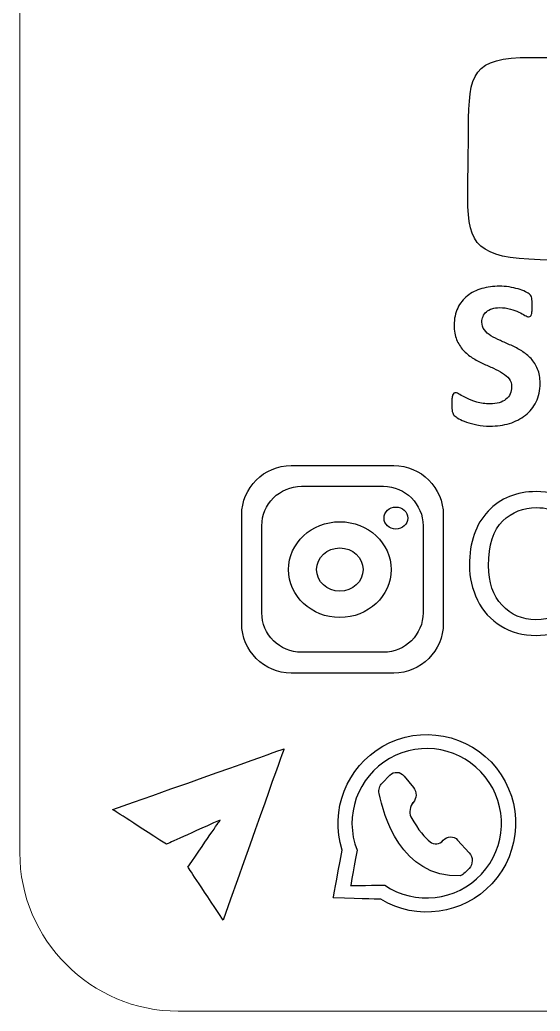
# Model space of a CAD drawing. Header units: millimetres. Extents: x -20 to 20, y -20 to 20.
# Drawn here: x -20 to -9.9, y -20 to -0.76 of the extents above; entities that cross this region are included whole.
import ezdxf

# ---------------------------------------------------------------- set-up
doc = ezdxf.new("R2010")
doc.units = ezdxf.units.MM
doc.header["$MEASUREMENT"] = 0
doc.layers.add('Layer 1', color=7, linetype='Continuous')

msp = doc.modelspace()

# ---------------------------------------------------------------- linework, layer by layer
at = {"layer": 'Layer 1', "color": 250, "lineweight": 9}
msp.add_open_spline([(16.9251, 19.9999), (16.9251, 19.9999), (-16.9251, 19.9999), (-16.9251, 19.9999), (-18.6163, 19.9999), (-20, 18.6162), (-20, 16.925), (-20, 16.925), (-20, -16.9251), (-20, -16.9251), (-20, -18.6163), (-18.6163, -20), (-16.9251, -20), (-16.9251, -20), (16.9251, -20), (16.9251, -20), (18.6163, -20), (20, -18.6163), (20, -16.9251), (20, -16.9251), (20, 16.925), (20, 16.925), (20, 18.6162), (18.6163, 19.9999), (16.9251, 19.9999)], degree=3, knots=[0, 0, 0, 0, 0.125, 0.125, 0.125, 0.25, 0.25, 0.25, 0.375, 0.375, 0.375, 0.5, 0.5, 0.5, 0.625, 0.625, 0.625, 0.75, 0.75, 0.75, 0.875, 0.875, 0.875, 1, 1, 1, 1], dxfattribs=at)
at = {"layer": 'Layer 1', "color": 240}
for points, knots in [([(-11.2888, -2.8583), (-11.2888, -5.8946), (-11.8629, -5.3856), (-6.2389, -5.3961), (-5.2343, -5.3979), (-5.1479, -4.9587), (-5.1474, -4.2102), (-5.1464, -2.5605), (-4.8827, -1.4856), (-6.136, -1.4856), (-6.136, -1.4856), (-10.0879, -1.4856), (-10.0879, -1.4856), (-11.2094, -1.4856), (-11.2888, -1.785), (-11.2888, -2.8583)], [0, 0, 0, 0, 0.2, 0.2, 0.2, 0.4, 0.4, 0.4, 0.6, 0.6, 0.6, 0.8, 0.8, 0.8, 1, 1, 1, 1]), ([(-9.9002, -7.8092), (-9.9002, -7.9477), (-9.9258, -8.0681), (-9.977, -8.1726), (-10.029, -8.2764), (-10.0982, -8.363), (-10.1861, -8.4328), (-10.2747, -8.5021), (-10.3771, -8.5547), (-10.4948, -8.5899), (-10.6124, -8.6253), (-10.7384, -8.6426), (-10.8727, -8.6426), (-10.9633, -8.6426), (-11.0471, -8.635), (-11.1253, -8.6197), (-11.2028, -8.6045), (-11.2713, -8.5865), (-11.3308, -8.5651), (-11.3903, -8.5443), (-11.4402, -8.5221), (-11.4803, -8.4986), (-11.5205, -8.4751), (-11.5488, -8.4543), (-11.5668, -8.437), (-11.5842, -8.419), (-11.5966, -8.3934), (-11.6042, -8.3602), (-11.6119, -8.327), (-11.6153, -8.2799), (-11.6153, -8.2176), (-11.6153, -8.1754), (-11.6139, -8.1408), (-11.6111, -8.1124), (-11.6084, -8.084), (-11.6042, -8.0612), (-11.598, -8.0432), (-11.5918, -8.0259), (-11.5835, -8.0134), (-11.5738, -8.0058), (-11.5634, -7.9982), (-11.5516, -7.9948), (-11.5378, -7.9948), (-11.5191, -7.9948), (-11.4921, -8.0058), (-11.4575, -8.0287), (-11.4229, -8.0508), (-11.3786, -8.0757), (-11.3246, -8.1027), (-11.2706, -8.1297), (-11.2055, -8.1546), (-11.1301, -8.1768), (-11.0554, -8.1996), (-10.9682, -8.2107), (-10.8692, -8.2107), (-10.8041, -8.2107), (-10.746, -8.2031), (-10.6948, -8.1879), (-10.6428, -8.172), (-10.5993, -8.1505), (-10.5633, -8.1221), (-10.5273, -8.0937), (-10.5003, -8.0591), (-10.4809, -8.0176), (-10.4622, -7.976), (-10.4525, -7.9297), (-10.4525, -7.8784), (-10.4525, -7.8189), (-10.4685, -7.7677), (-10.501, -7.7255), (-10.5335, -7.6826), (-10.5757, -7.6453), (-10.6284, -7.612), (-10.6802, -7.5788), (-10.7398, -7.5477), (-10.8062, -7.5186), (-10.872, -7.4895), (-10.9405, -7.459), (-11.0111, -7.4266), (-11.0817, -7.394), (-11.1502, -7.3573), (-11.2159, -7.3158), (-11.2824, -7.275), (-11.3419, -7.2258), (-11.3938, -7.1684), (-11.4464, -7.1109), (-11.4887, -7.0431), (-11.5212, -6.9642), (-11.5537, -6.886), (-11.5696, -6.7919), (-11.5696, -6.6825), (-11.5696, -6.5572), (-11.5461, -6.4465), (-11.4997, -6.351), (-11.4533, -6.2562), (-11.3903, -6.1772), (-11.3115, -6.1143), (-11.2319, -6.0513), (-11.1391, -6.0042), (-11.0319, -5.9731), (-10.9246, -5.942), (-10.8104, -5.9267), (-10.69, -5.9267), (-10.6284, -5.9267), (-10.5661, -5.9316), (-10.5037, -5.9413), (-10.4415, -5.9502), (-10.3833, -5.9634), (-10.3293, -5.9793), (-10.2753, -5.9959), (-10.2276, -6.0139), (-10.1854, -6.034), (-10.1438, -6.0548), (-10.1162, -6.0714), (-10.1023, -6.0852), (-10.0892, -6.0984), (-10.0802, -6.1101), (-10.0754, -6.1191), (-10.0705, -6.1288), (-10.0663, -6.1412), (-10.0629, -6.1572), (-10.0594, -6.1724), (-10.0574, -6.1918), (-10.056, -6.216), (-10.0546, -6.2396), (-10.0539, -6.2686), (-10.0539, -6.3039), (-10.0539, -6.3427), (-10.0546, -6.3759), (-10.0566, -6.4029), (-10.0587, -6.4299), (-10.0622, -6.452), (-10.067, -6.47), (-10.0719, -6.4873), (-10.0788, -6.5005), (-10.0871, -6.5081), (-10.0961, -6.5164), (-10.1079, -6.5205), (-10.1231, -6.5205), (-10.1376, -6.5205), (-10.1612, -6.5108), (-10.1937, -6.4922), (-10.2262, -6.4735), (-10.2664, -6.4527), (-10.3134, -6.4299), (-10.3612, -6.4077), (-10.4159, -6.3876), (-10.4781, -6.3696), (-10.5405, -6.351), (-10.6083, -6.342), (-10.683, -6.342), (-10.7412, -6.342), (-10.7917, -6.3489), (-10.8353, -6.3634), (-10.8782, -6.3773), (-10.9142, -6.3973), (-10.9432, -6.4223), (-10.9723, -6.4472), (-10.9944, -6.4769), (-11.0083, -6.5123), (-11.0228, -6.5476), (-11.0298, -6.5849), (-11.0298, -6.6237), (-11.0298, -6.6818), (-11.0139, -6.7323), (-10.982, -6.7746), (-10.9502, -6.8175), (-10.9072, -6.8555), (-10.854, -6.8887), (-10.8007, -6.9213), (-10.7398, -6.9524), (-10.672, -6.9815), (-10.6048, -7.0106), (-10.5356, -7.0417), (-10.465, -7.0735), (-10.3944, -7.1061), (-10.3252, -7.1427), (-10.2581, -7.1843), (-10.1902, -7.2258), (-10.13, -7.275), (-10.0767, -7.3324), (-10.0241, -7.3898), (-9.9812, -7.457), (-9.9487, -7.5352), (-9.9162, -7.6127), (-9.9002, -7.7041), (-9.9002, -7.8092)], [0, 0, 0, 0, 0.016129, 0.016129, 0.016129, 0.0322581, 0.0322581, 0.0322581, 0.0483871, 0.0483871, 0.0483871, 0.0645161, 0.0645161, 0.0645161, 0.0806452, 0.0806452, 0.0806452, 0.0967742, 0.0967742, 0.0967742, 0.1129032, 0.1129032, 0.1129032, 0.1290323, 0.1290323, 0.1290323, 0.1451613, 0.1451613, 0.1451613, 0.1612903, 0.1612903, 0.1612903, 0.1774194, 0.1774194, 0.1774194, 0.1935484, 0.1935484, 0.1935484, 0.2096774, 0.2096774, 0.2096774, 0.2258065, 0.2258065, 0.2258065, 0.2419355, 0.2419355, 0.2419355, 0.2580645, 0.2580645, 0.2580645, 0.2741935, 0.2741935, 0.2741935, 0.2903226, 0.2903226, 0.2903226, 0.3064516, 0.3064516, 0.3064516, 0.3225806, 0.3225806, 0.3225806, 0.3387097, 0.3387097, 0.3387097, 0.3548387, 0.3548387, 0.3548387, 0.3709677, 0.3709677, 0.3709677, 0.3870968, 0.3870968, 0.3870968, 0.4032258, 0.4032258, 0.4032258, 0.4193548, 0.4193548, 0.4193548, 0.4354839, 0.4354839, 0.4354839, 0.4516129, 0.4516129, 0.4516129, 0.4677419, 0.4677419, 0.4677419, 0.483871, 0.483871, 0.483871, 0.5, 0.5, 0.5, 0.516129, 0.516129, 0.516129, 0.5322581, 0.5322581, 0.5322581, 0.5483871, 0.5483871, 0.5483871, 0.5645161, 0.5645161, 0.5645161, 0.5806452, 0.5806452, 0.5806452, 0.5967742, 0.5967742, 0.5967742, 0.6129032, 0.6129032, 0.6129032, 0.6290323, 0.6290323, 0.6290323, 0.6451613, 0.6451613, 0.6451613, 0.6612903, 0.6612903, 0.6612903, 0.6774194, 0.6774194, 0.6774194, 0.6935484, 0.6935484, 0.6935484, 0.7096774, 0.7096774, 0.7096774, 0.7258065, 0.7258065, 0.7258065, 0.7419355, 0.7419355, 0.7419355, 0.7580645, 0.7580645, 0.7580645, 0.7741935, 0.7741935, 0.7741935, 0.7903226, 0.7903226, 0.7903226, 0.8064516, 0.8064516, 0.8064516, 0.8225806, 0.8225806, 0.8225806, 0.8387097, 0.8387097, 0.8387097, 0.8548387, 0.8548387, 0.8548387, 0.8709677, 0.8709677, 0.8709677, 0.8870968, 0.8870968, 0.8870968, 0.9032258, 0.9032258, 0.9032258, 0.9193548, 0.9193548, 0.9193548, 0.9354839, 0.9354839, 0.9354839, 0.9516129, 0.9516129, 0.9516129, 0.9677419, 0.9677419, 0.9677419, 0.983871, 0.983871, 0.983871, 1, 1, 1, 1]), ([(-12.7418, -9.4064), (-12.7418, -9.4064), (-14.731, -9.4064), (-14.731, -9.4064), (-15.2602, -9.4064), (-15.6931, -9.8392), (-15.6931, -10.3684), (-15.6931, -10.3684), (-15.6931, -12.4746), (-15.6931, -12.4746), (-15.6931, -13.0038), (-15.2602, -13.4368), (-14.731, -13.4368), (-14.731, -13.4368), (-12.7418, -13.4368), (-12.7418, -13.4368), (-12.2126, -13.4368), (-11.7797, -13.0038), (-11.7797, -12.4746), (-11.7797, -12.4746), (-11.7797, -10.3684), (-11.7797, -10.3684), (-11.7797, -9.8392), (-12.2126, -9.4064), (-12.7418, -9.4064)], [0, 0, 0, 0, 0.125, 0.125, 0.125, 0.25, 0.25, 0.25, 0.375, 0.375, 0.375, 0.5, 0.5, 0.5, 0.625, 0.625, 0.625, 0.75, 0.75, 0.75, 0.875, 0.875, 0.875, 1, 1, 1, 1]), ([(-12.9407, -9.8094), (-12.9407, -9.8094), (-14.5321, -9.8094), (-14.5321, -9.8094), (-14.9554, -9.8094), (-15.3018, -10.1557), (-15.3018, -10.5791), (-15.3018, -10.5791), (-15.3018, -12.264), (-15.3018, -12.264), (-15.3018, -12.6874), (-14.9554, -13.0337), (-14.5321, -13.0337), (-14.5321, -13.0337), (-12.9407, -13.0337), (-12.9407, -13.0337), (-12.5174, -13.0337), (-12.1711, -12.6874), (-12.1711, -12.264), (-12.1711, -12.264), (-12.1711, -10.5791), (-12.1711, -10.5791), (-12.1711, -10.1557), (-12.5174, -9.8094), (-12.9407, -9.8094)], [0, 0, 0, 0, 0.125, 0.125, 0.125, 0.25, 0.25, 0.25, 0.375, 0.375, 0.375, 0.5, 0.5, 0.5, 0.625, 0.625, 0.625, 0.75, 0.75, 0.75, 0.875, 0.875, 0.875, 1, 1, 1, 1]), ([(-11.271, -11.344), (-11.271, -10.8989), (-11.1503, -10.548), (-10.9089, -10.2953), (-10.6675, -10.0388), (-10.3581, -9.9143), (-9.9771, -9.9143), (-9.7282, -9.9143), (-9.5018, -9.9747), (-9.3019, -10.0916), (-9.102, -10.2123), (-8.9511, -10.3783), (-8.8455, -10.5895), (-8.7399, -10.8046), (-8.687, -11.046), (-8.687, -11.3138), (-8.687, -11.5892), (-8.7436, -11.8344), (-8.853, -12.0494), (-8.9624, -12.2644), (-9.1208, -12.4266), (-9.3208, -12.5398), (-9.5245, -12.6492), (-9.7433, -12.7058), (-9.9771, -12.7058), (-10.2337, -12.7058), (-10.46, -12.6454), (-10.6599, -12.5209), (-10.8599, -12.4002), (-11.0145, -12.2305), (-11.1164, -12.0192), (-11.2182, -11.808), (-11.271, -11.5816), (-11.271, -11.344)], [0, 0, 0, 0, 0.0909091, 0.0909091, 0.0909091, 0.1818182, 0.1818182, 0.1818182, 0.2727273, 0.2727273, 0.2727273, 0.3636364, 0.3636364, 0.3636364, 0.4545455, 0.4545455, 0.4545455, 0.5454545, 0.5454545, 0.5454545, 0.6363636, 0.6363636, 0.6363636, 0.7272727, 0.7272727, 0.7272727, 0.8181818, 0.8181818, 0.8181818, 0.9090909, 0.9090909, 0.9090909, 1, 1, 1, 1]), ([(-12.6999, -10.2134), (-12.8269, -10.2134), (-12.9298, -10.3097), (-12.9298, -10.4284), (-12.9298, -10.547), (-12.8269, -10.6433), (-12.6999, -10.6433), (-12.5729, -10.6433), (-12.4699, -10.547), (-12.4699, -10.4284), (-12.4699, -10.3097), (-12.5729, -10.2134), (-12.6999, -10.2134)], [0, 0, 0, 0, 0.25, 0.25, 0.25, 0.5, 0.5, 0.5, 0.75, 0.75, 0.75, 1, 1, 1, 1]), ([(-10.9014, -11.3515), (-10.9014, -11.6759), (-10.8146, -11.9325), (-10.6373, -12.1211), (-10.4638, -12.3059), (-10.245, -12.4002), (-9.9809, -12.4002), (-9.7131, -12.4002), (-9.4905, -12.3059), (-9.317, -12.1173), (-9.1435, -11.9287), (-9.0567, -11.6609), (-9.0567, -11.3138), (-9.0567, -11.095), (-9.0944, -10.9026), (-9.1661, -10.7404), (-9.2416, -10.5744), (-9.351, -10.45), (-9.4943, -10.3594), (-9.6376, -10.2689), (-9.7961, -10.2236), (-9.9734, -10.2236), (-10.2261, -10.2236), (-10.4449, -10.3104), (-10.626, -10.4839), (-10.8108, -10.6574), (-10.9014, -10.9479), (-10.9014, -11.3515)], [0, 0, 0, 0, 0.1111111, 0.1111111, 0.1111111, 0.2222222, 0.2222222, 0.2222222, 0.3333333, 0.3333333, 0.3333333, 0.4444444, 0.4444444, 0.4444444, 0.5555556, 0.5555556, 0.5555556, 0.6666667, 0.6666667, 0.6666667, 0.7777778, 0.7777778, 0.7777778, 0.8888889, 0.8888889, 0.8888889, 1, 1, 1, 1]), ([(-13.7879, -10.4985), (-14.3372, -10.4985), (-14.7825, -10.9148), (-14.7825, -11.4281), (-14.7825, -11.9414), (-14.3372, -12.3577), (-13.7879, -12.3577), (-13.2387, -12.3577), (-12.7933, -11.9414), (-12.7933, -11.4281), (-12.7933, -10.9148), (-13.2387, -10.4985), (-13.7879, -10.4985)], [0, 0, 0, 0, 0.25, 0.25, 0.25, 0.5, 0.5, 0.5, 0.75, 0.75, 0.75, 1, 1, 1, 1]), ([(-13.7879, -11.0071), (-14.0367, -11.0071), (-14.2383, -11.1956), (-14.2383, -11.428), (-14.2383, -11.6605), (-14.0367, -11.849), (-13.7879, -11.849), (-13.5392, -11.849), (-13.3376, -11.6605), (-13.3376, -11.428), (-13.3376, -11.1956), (-13.5392, -11.0071), (-13.7879, -11.0071)], [0, 0, 0, 0, 0.25, 0.25, 0.25, 0.5, 0.5, 0.5, 0.75, 0.75, 0.75, 1, 1, 1, 1]), ([(-13.9155, -17.8012), (-13.2993, -17.8192), (-12.9911, -17.8282), (-12.9911, -17.8282), (-12.2961, -18.2488), (-11.394, -18.1271), (-10.8358, -17.5257), (-10.2576, -16.9027), (-10.2207, -15.947), (-10.7493, -15.2813), (-11.2778, -14.6155), (-12.2169, -14.4348), (-12.955, -14.8568), (-13.6593, -15.2596), (-13.9846, -16.1058), (-13.7431, -16.8716), (-13.8581, -17.4913), (-13.9155, -17.8012), (-13.9155, -17.8012)], [0, 0, 0, 0, 0.1666667, 0.1666667, 0.1666667, 0.3333333, 0.3333333, 0.3333333, 0.5, 0.5, 0.5, 0.6666667, 0.6666667, 0.6666667, 0.8333333, 0.8333333, 0.8333333, 1, 1, 1, 1]), ([(-12.9163, -17.5528), (-12.9163, -17.5528), (-13.1369, -17.5562), (-13.5781, -17.5632), (-13.5781, -17.5632), (-13.537, -17.3337), (-13.4547, -16.8747), (-13.7124, -16.2062), (-13.4433, -15.4497), (-12.8214, -15.0941), (-12.1995, -14.7384), (-11.4111, -14.8902), (-10.9657, -15.4513), (-10.5202, -16.0123), (-10.5511, -16.8146), (-11.0385, -17.3397), (-11.5259, -17.8648), (-12.3236, -17.9553), (-12.9163, -17.5528)], [0, 0, 0, 0, 0.1666667, 0.1666667, 0.1666667, 0.3333333, 0.3333333, 0.3333333, 0.5, 0.5, 0.5, 0.6666667, 0.6666667, 0.6666667, 0.8333333, 0.8333333, 0.8333333, 1, 1, 1, 1]), ([(-14.8724, -14.9075), (-14.8724, -14.9075), (-15.9801, -15.3009), (-18.1954, -16.0879), (-18.1954, -16.0879), (-17.8487, -16.3119), (-17.1553, -16.7598), (-17.1553, -16.7598), (-16.8071, -16.6031), (-16.1107, -16.2897), (-16.1107, -16.2897), (-16.3196, -16.5944), (-16.7374, -17.2038), (-16.7374, -17.2038), (-16.5092, -17.5461), (-16.0529, -18.2305), (-15.2659, -16.0151), (-14.8724, -14.9075), (-14.8724, -14.9075)], [0, 0, 0, 0, 0.1666667, 0.1666667, 0.1666667, 0.3333333, 0.3333333, 0.3333333, 0.5, 0.5, 0.5, 0.6666667, 0.6666667, 0.6666667, 0.8333333, 0.8333333, 0.8333333, 1, 1, 1, 1]), ([(-11.2756, -16.9233), (-11.2756, -16.9233), (-11.5007, -16.6784), (-11.5007, -16.6784), (-11.5785, -16.5934), (-11.7053, -16.596), (-11.7811, -16.6834), (-11.8485, -16.7616), (-11.9576, -16.7738), (-12.0371, -16.7112), (-12.133, -16.6359), (-12.264, -16.494), (-12.4072, -16.2275), (-12.4518, -16.1443), (-12.4247, -16.0189), (-12.3636, -15.9492), (-12.2923, -15.8681), (-12.29, -15.7412), (-12.3581, -15.6577), (-12.3581, -15.6577), (-12.5396, -15.4349), (-12.5396, -15.4349), (-12.6128, -15.3456), (-12.7387, -15.3392), (-12.819, -15.4215), (-12.819, -15.4215), (-12.9668, -15.572), (-12.9668, -15.572), (-13.0176, -15.6236), (-13.0393, -15.7007), (-13.0248, -15.7749), (-12.9468, -16.1745), (-12.6107, -17.4096), (-11.4486, -17.3724), (-11.4225, -17.372), (-11.3492, -17.303), (-11.28, -17.2318), (-11.1994, -17.1487), (-11.1971, -17.0088), (-11.2756, -16.9233)], [0, 0, 0, 0, 0.0769231, 0.0769231, 0.0769231, 0.1538462, 0.1538462, 0.1538462, 0.2307692, 0.2307692, 0.2307692, 0.3076923, 0.3076923, 0.3076923, 0.3846154, 0.3846154, 0.3846154, 0.4615385, 0.4615385, 0.4615385, 0.5384615, 0.5384615, 0.5384615, 0.6153846, 0.6153846, 0.6153846, 0.6923077, 0.6923077, 0.6923077, 0.7692308, 0.7692308, 0.7692308, 0.8461538, 0.8461538, 0.8461538, 0.9230769, 0.9230769, 0.9230769, 1, 1, 1, 1]), ([(-12.38, -15.968), (-12.38, -15.968), (-12.3636, -15.9492), (-12.3636, -15.9492), (-12.3636, -15.9492), (-12.38, -15.968), (-12.38, -15.968)], [0, 0, 0, 0, 0.5, 0.5, 0.5, 1, 1, 1, 1])]:
    msp.add_open_spline(points, degree=3, knots=knots, dxfattribs=at)

doc.saveas('drawing.dxf')
